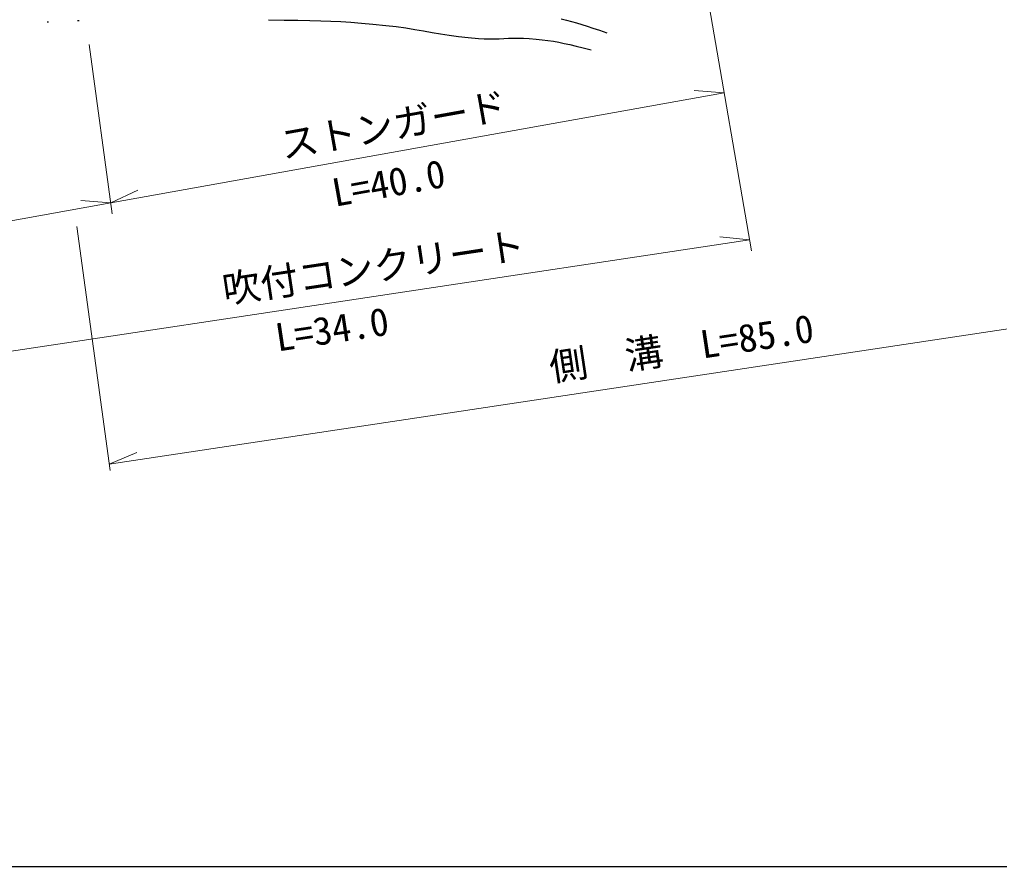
# Model space of a CAD drawing. Units: millimetres, scale not verified. Extents: x 40000 to 680000, y 20000 to 380000.
# Drawn here: x 280142 to 344328, y 205000 to 260458 of the extents above; entities that cross this region are included whole.
import ezdxf
from ezdxf.enums import TextEntityAlignment as Align

# ---------------------------------------------------------------- set-up
doc = ezdxf.new("R2010")
doc.units = ezdxf.units.MM
doc.header["$LTSCALE"] = 1000
for name, color, linetype, lineweight in [('M-BGD', 7, 'Continuous', 25), ('M-STR-HTXT', 7, 'Continuous', 13), ('M-TTL-BAND', 7, 'Continuous', 25)]:
    doc.layers.add(name, color=color, linetype=linetype, lineweight=lineweight)
doc.styles.add('ＭＳ ゴシック', font='')
doc.styles.get('ＭＳ ゴシック').set_extended_font_data('MS Gothic')

msp = doc.modelspace()

# ---------------------------------------------------------------- linework, layer by layer
at = {"layer": 'M-BGD'}
for p, q in [((282042, 260294), (281942, 260289)), ((284040, 260383), (283940, 260378)), ((296451, 260448), (297470, 260430)), ((297470, 260430), (298360, 260414)), ((298360, 260414), (299150, 260397)), ((299150, 260397), (299865, 260378)), ((299865, 260378), (300534, 260354)), ((300534, 260354), (301183, 260323)), ((301183, 260323), (301840, 260282)), ((301840, 260282), (302531, 260230)), ((302531, 260230), (303284, 260163)), ((303284, 260163), (304127, 260080)), ((304127, 260080), (304812, 260001)), ((304812, 260001), (305445, 259912)), ((315622, 260517), (315973, 260431)), ((315973, 260431), (316305, 260343)), ((316305, 260343), (316630, 260250)), ((316630, 260250), (316963, 260148)), ((316963, 260148), (317315, 260034)), ((317315, 260034), (317699, 259905)), ((305445, 259912), (306039, 259818)), ((306039, 259818), (306608, 259720)), ((306608, 259720), (307163, 259621)), ((307163, 259621), (307719, 259525)), ((307719, 259525), (308288, 259434)), ((308288, 259434), (308884, 259351)), ((308884, 259351), (309518, 259279)), ((317699, 259905), (318129, 259757)), ((318129, 259757), (318618, 259589)), ((309518, 259279), (310205, 259220)), ((310205, 259220), (310577, 259201)), ((310577, 259201), (310922, 259194)), ((310922, 259194), (311247, 259198)), ((311247, 259198), (311559, 259208)), ((311559, 259208), (311863, 259222)), ((311863, 259222), (312168, 259235)), ((312168, 259235), (312480, 259245)), ((312480, 259245), (312804, 259248)), ((312804, 259248), (313149, 259241)), ((313149, 259241), (313521, 259220)), ((313521, 259220), (313975, 259183)), ((313975, 259183), (314381, 259141)), ((314381, 259141), (314755, 259093)), ((314755, 259093), (315109, 259038)), ((315109, 259038), (315456, 258975)), ((315456, 258975), (315811, 258901)), ((315811, 258901), (316187, 258817)), ((316187, 258817), (316597, 258720)), ((316597, 258720), (317055, 258609)), ((317055, 258609), (317574, 258483))]:
    msp.add_line(p, q, dxfattribs=at)
at = {"layer": 'M-STR-HTXT'}
for p, q in [((321548, 283166), (328082, 245310)), ((284703, 258838), (286215, 247727)), ((286116, 248455), (326294, 255666)), ((326294, 255666), (324336, 255822)), ((286116, 248455), (287897, 249283)), ((233440, 239002), (286116, 248455)), ((286116, 248455), (284157, 248612)), ((286066, 230932), (283889, 246902)), ((276502, 238269), (327958, 246024)), ((327958, 246024), (326005, 246235)), ((286011, 231332), (367823, 243661)), ((286011, 231332), (287816, 232110))]:
    msp.add_line(p, q, dxfattribs=at)
at = {"layer": 'M-TTL-BAND'}
msp.add_line((40000, 205000), (579000, 205000), dxfattribs=at)

# ---------------------------------------------------------------- texts
at = {"layer": 'M-STR-HTXT', "style": 'ＭＳ ゴシック'}
for s, rotation, p in [('ストンガード', 10.174, (297499, 250796)), ('L=40.0', 10.174, (300891, 247657)), ('吹付コンクリート', 8.57, (293655, 241299)), ('L=34.0', 8.57, (297125, 238174)), ('側\u3000溝\u3000L=85.0', 8.57, (315073, 236222))]:
    msp.add_text(s, height=1833, rotation=rotation, dxfattribs=at).set_placement(p, align=Align.BOTTOM_LEFT)

doc.saveas('drawing.dxf')
